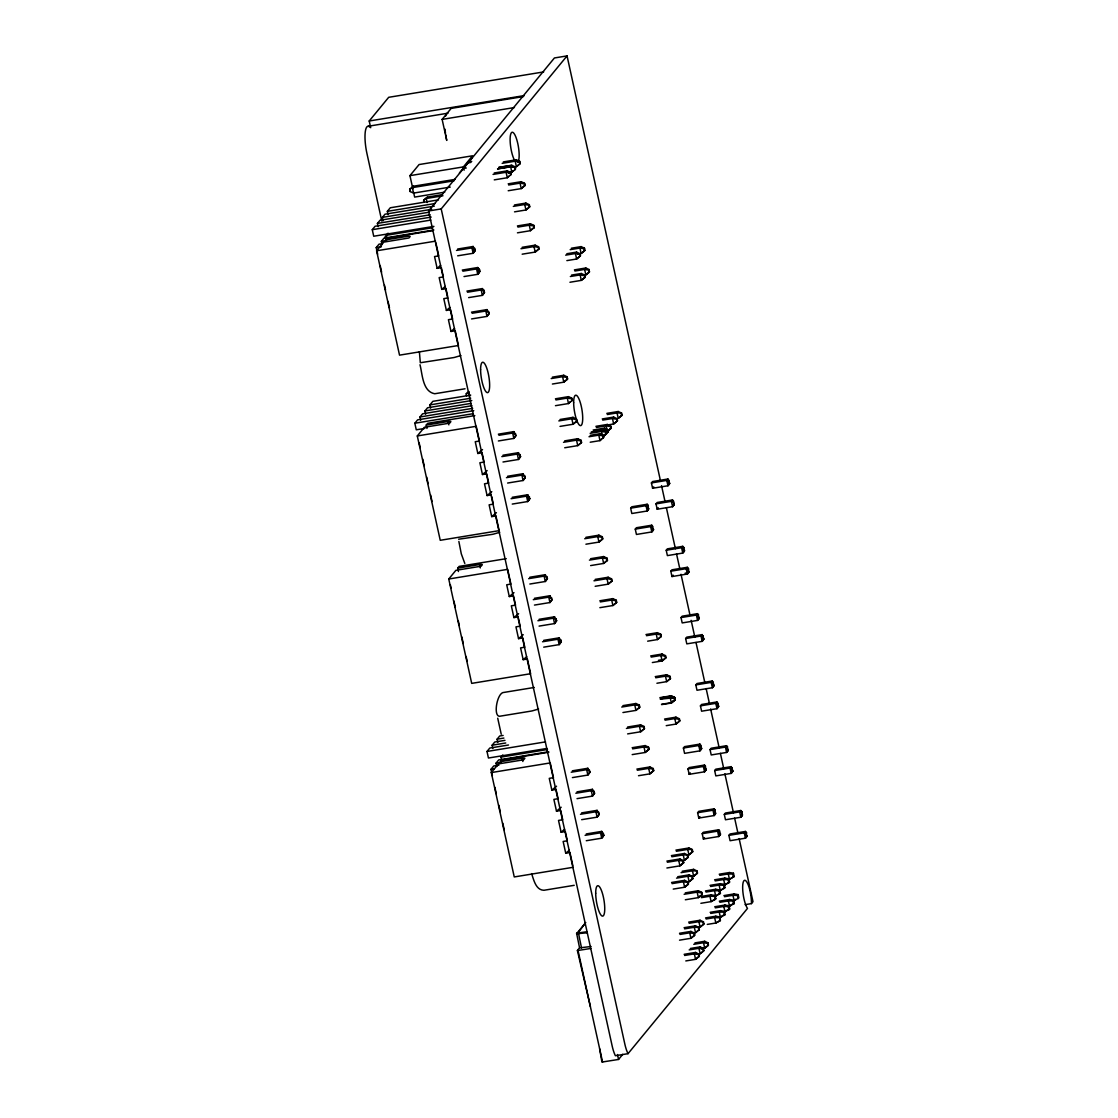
<?xml version="1.0" encoding="UTF-8"?>
<svg xmlns="http://www.w3.org/2000/svg" width="1118" height="1118" viewBox="0 0 1118 1118"><rect width="100%" height="100%" fill="white"/><g stroke="black" fill="none" stroke-linecap="round" stroke-linejoin="round"><path stroke-width="1.5" d="M419.376 351.681L420.326 362.735L453.377 357.634A3.396 0.699 -12.4 0 0 455.739 357.047L460.896 355.566M585.762 922.504L576.581 933.768L586.908 932.817M577.126 933.069L586.894 931.755M590.374 1006.619L577.391 950.468L579.557 947.84L576.622 933.306M579.557 947.84L591.073 946.513M578.481 933.125L581.542 948.078M457.681 255.812L473.138 253.283L475.248 250.348L473.11 246.491L457.639 249.021M464.012 276.565L477.763 274.315L479.874 271.394L479.426 269.368L477.735 267.523L462.265 270.067M466.891 291.099L482.361 288.57L484.052 290.414L484.499 292.441L482.389 295.362L468.638 297.612M471.516 312.146L486.987 309.602L489.125 313.473L487.015 316.394L471.558 318.937M498.349 434.175L513.819 431.632L515.957 435.503L513.847 438.424L498.376 440.967M502.974 455.208L518.445 452.678L520.583 456.549L518.472 459.47L503.002 462M507.6 476.254L523.07 473.725L525.208 477.582L523.098 480.502L507.628 483.046M512.254 504.078L527.724 501.549L529.834 498.628L527.696 494.757L512.226 497.286M529.806 577.237L545.277 574.708L547.415 578.579L545.304 581.5L529.834 584.029M534.432 598.284L549.902 595.754L552.04 599.611L549.93 602.546L534.46 605.076M539.058 619.316L554.528 616.787L556.666 620.658L554.556 623.578L539.086 626.108M543.711 647.154L559.182 644.625L561.292 641.69L559.154 637.833L543.683 640.362M648.356 509.598L648.258 505.434L647.182 504.26L631.796 506.775L630.65 508.173L631.824 513.511L647.21 510.996L648.356 509.598L647.182 504.26L646.036 505.657L630.65 508.173M669.109 484.36L669.724 483.395L667.935 479.007L652.563 481.537L651.417 482.92L652.591 488.273L667.963 485.757L669.109 484.36L667.935 479.007L666.789 480.405L651.417 482.92M653.569 529.583L652.954 530.547L651.78 525.208L636.408 527.724L635.262 529.121L636.435 534.46L651.808 531.944L653.569 529.583L651.78 525.208L650.634 526.606L635.262 529.121M673.721 505.308L674.322 504.344L672.547 499.956L657.16 502.485L656.014 503.883L657.188 509.221L672.575 506.706L674.322 504.344M684.523 550.713L683.923 551.691L682.749 546.339L667.362 548.854L666.216 550.252L667.39 555.604L682.777 553.075L684.523 550.713L683.825 547.513L682.749 546.339L681.603 547.736L666.216 550.252M688.52 572.64L688.422 568.461L687.346 567.287L671.96 569.803L670.814 571.2L671.988 576.553L687.374 574.023L688.52 572.64L685.11 573.199M572.374 770.805L587.83 768.276L589.969 772.147L587.858 775.067L572.402 777.597M698.722 619.009L699.323 618.044L697.548 613.67L682.162 616.186L681.016 617.583L682.19 622.922L697.576 620.406L698.722 619.009L697.548 613.67L696.402 615.068L681.016 617.583M577 791.851L592.456 789.308L594.594 793.179L592.484 796.1L577.028 798.643M703.334 639.957L702.146 634.619L701 636.016L702.188 641.355L703.935 638.993L702.146 634.619L686.773 637.134L685.627 638.532L686.801 643.87L702.188 641.355L703.935 638.993M581.626 812.884L597.082 810.354L599.22 814.225L597.11 817.146L581.653 819.676M586.279 840.722L601.736 838.179L603.846 835.258L601.708 831.401L586.251 833.93M713.522 686.34L714.122 685.376L712.348 680.988L696.961 683.517L695.815 684.915L696.989 690.253L712.376 687.738L713.522 686.34L712.641 682.329M718.734 706.324L718.133 707.289L716.959 701.95L701.573 704.466L700.427 705.863L701.601 711.202L716.987 708.686L718.734 706.324L716.959 701.95L715.813 703.334L700.427 705.863M701.084 749.451L699.91 744.113L698.764 745.51L699.938 750.849L701.699 748.487L699.91 744.113L684.537 746.628L683.391 748.026L684.565 753.364L699.938 750.849L701.699 748.487M706.296 769.436L704.55 771.797L689.163 774.313L687.989 768.974L689.135 767.577L704.522 765.061L706.296 769.436L704.55 771.797L703.376 766.459L704.522 765.061L705.612 770.274M727.748 751.044L726.574 745.692L725.428 747.09L726.602 752.442L728.349 750.08L726.574 745.692L711.188 748.221L710.042 749.605L711.216 754.957L726.602 752.442L728.349 750.08M732.36 771.993L731.186 766.641L730.04 768.038L731.214 773.39L732.961 771.029L731.186 766.641L715.8 769.17L714.654 770.554L715.827 775.906L731.214 773.39L732.961 771.029M715.31 814.156L715.213 809.991L714.136 808.817L698.764 811.333L697.604 812.73L698.792 818.069L714.164 815.553L715.925 813.191M719.922 835.104L720.523 834.14L718.748 829.766L703.362 832.281L702.216 833.679L703.39 839.017L718.776 836.502L719.922 835.104L718.748 829.766L717.602 831.163L702.216 833.679M742.003 815.847L741.891 811.668L740.829 810.494L725.442 813.024L724.296 814.407L725.47 819.76L740.857 817.244L742.604 814.882M746.6 836.795L746.503 832.617L745.426 831.443L730.04 833.972L728.894 835.37L730.068 840.708L745.454 838.193L746.6 836.795L745.426 831.443L744.281 832.84L728.894 835.37M475.248 250.348L473.138 253.283L471.95 247.889L473.11 246.491L474.298 251.871M479.874 271.394L477.763 274.315L476.575 268.935L477.735 267.523M484.499 292.441L482.389 295.362L481.201 289.967L482.361 288.57M489.125 313.473L487.015 316.394L485.827 311.014L486.987 309.602M515.957 435.503L513.847 438.424L512.659 433.043L513.819 431.632M520.583 456.549L518.472 459.47L517.285 454.09L518.445 452.678M525.208 477.582L523.098 480.502L521.91 475.122L523.07 473.725M529.834 498.628L527.724 501.549L526.536 496.168L527.696 494.757L528.884 500.137M547.415 578.579L545.304 581.5L544.117 576.119L545.277 574.708M552.04 599.611L549.93 602.546L548.742 597.152L549.902 595.754M556.666 620.658L554.556 623.578L553.368 618.198L554.528 616.787M561.292 641.69L559.182 644.625L557.994 639.23L559.154 637.833L560.328 643.213M652.884 530.421L651.808 531.944L650.634 526.606L652.171 527.221L652.856 526.382M683.839 551.551L682.777 553.075L681.603 547.736L683.126 548.351L683.825 547.513M689.135 571.661L687.374 574.023L686.2 568.685L687.346 567.287M589.969 772.147L587.858 775.067L586.67 769.673L587.83 768.276M594.594 793.179L592.484 796.1L591.296 790.719L592.456 789.308M599.22 814.225L597.11 817.146L595.922 811.766L597.082 810.354M603.846 835.258L601.736 838.179L600.548 832.798L601.708 831.401L602.895 836.781M718.049 707.163L716.987 708.686L715.813 703.334L717.337 703.949L718.035 703.11M370.687 127.718L369.206 120.996L388.687 97.308L543.683 71.915M445.705 134.789A22.011 5.464 80.7 0 0 446.753 140.421L442.127 119.388L451.155 108.404L523.476 96.553M409.943 175.652L419.068 164.556L472.537 155.793L463.397 166.903L409.943 175.652L412.849 188.844M433.924 226.381L373.719 236.233L372.28 229.679L375.061 226.283L431.185 217.088M378.136 226.702L377.409 223.418L380.036 220.246L429.34 212.168M383.097 220.665L382.384 217.381L384.997 214.209L434.315 206.131M388.058 214.628L387.345 211.344L390.294 207.766L438.466 199.87M450.261 187.083L413.534 193.093L410.152 191.527L409.691 189.417L413.506 186.203L455.236 179.369M413.506 186.203L409.691 189.417M410.152 191.527L410.138 188.872M377.66 254.163L376.221 247.595L379.002 244.199L382.454 243.64M382.076 244.632L381.35 241.348L383.977 238.162L433.854 230.001M387.038 238.595L386.325 235.311L388.058 233.187M447.997 297.947L443.79 298.646L446.389 310.427L450.596 309.728L452.622 318.993L448.416 319.678L451.015 331.459L455.222 330.774L458.45 345.504L399.531 355.147L376.584 250.795L383.712 242.131L408.964 237.98L410.054 236.667A3.522 0.727 -12.4 0 0 407.413 236.345L385.528 239.923L386.968 238.176L432.428 230.727M424.099 202.4L423.638 200.29L427.439 197.075L442.476 194.602M427.439 197.075L423.638 200.29M459.414 172.983L463.09 168.525L466.29 167.993M463.928 167.504L467.673 162.948L470.874 162.417M472.187 157.456L468.512 161.914L471.726 161.397M745.119 904.644L751.436 903.61A14.967 3.717 80.7 0 0 747.117 882.521A14.967 3.717 80.7 0 0 742.659 887.958A14.967 3.717 80.7 0 0 747.481 908.417L628.023 1053.673L615.403 1055.741A17.608 4.374 80.7 0 1 612.147 1045.903L428.585 210.981L554.416 57.968L567.05 55.9L660.403 480.502M428.585 210.981L441.205 208.912L567.05 55.9M494.268 179.872L507.292 177.734L511.094 174.52L510.633 172.41L507.265 170.844L506.091 172.27L493.052 174.408M497.566 168.916L510.605 166.778L511.848 165.268L498.824 167.393M513.134 167.211L516.39 166.68L519.744 163.997L519.73 161.341L516.362 159.776L515.188 161.202L502.164 163.34M510.646 175.065L510.633 172.41M514.699 167.476L515.216 166.834L511.778 165.352L498.74 167.49M519.744 163.997L519.73 161.341M508.466 176.309L507.292 177.734L506.091 172.27L510.185 172.955M508.55 172.787L511.806 172.256L513.05 170.733M508.201 190.745L521.24 188.607L525.041 185.378L524.58 183.282L521.212 181.703L520.038 183.142L508.634 185.001M524.594 185.937L524.58 183.282M474.815 250.879L474.801 248.336M514.532 211.847L525.935 209.988L529.75 206.76L529.289 204.65L525.907 203.085L524.733 204.51L513.33 206.383M529.289 207.305L529.289 204.65M479.44 271.926L479.426 269.368M517.452 232.823L530.491 230.685L534.292 227.457L533.831 225.361L530.463 223.796L529.289 225.221L517.886 227.08M533.845 228.016L533.831 225.361M484.066 292.958L484.052 290.414M522.162 254.191L535.187 252.067L539.002 248.839L538.541 246.743L535.159 245.163L533.985 246.589L520.96 248.727M538.541 249.384L538.541 246.743M488.692 314.004L488.678 311.461M424.882 428.39L416.273 429.801L414.834 423.233L417.629 419.851L473.739 410.655M420.689 420.27L419.977 416.986L422.59 413.814L471.908 405.722M425.651 414.233L424.938 410.949L427.551 407.777L471.768 400.524M430.626 408.196L429.899 404.912L432.848 401.334L470.706 395.129M491.641 496.42L493.331 504.134L489.125 504.833L491.71 516.614L495.931 515.915L499.159 530.645L440.24 540.301L417.293 435.95L424.421 427.272L449.674 423.135L450.764 421.821A3.522 0.727 -12.4 0 0 448.122 421.5L426.224 425.078L426.964 428.446M426.224 425.078L427.677 423.317L474.815 415.603M566.868 260.606L576.636 259.013L580.452 255.784L579.976 253.688L576.609 252.109L575.435 253.534L565.666 255.142M577.894 254.052L581.15 253.52L584.504 250.851L584.49 248.196L581.122 246.617L579.949 248.056L570.18 249.649M579.99 256.329L579.976 253.688M584.504 250.851L584.49 248.196M466.653 395.968L466.192 393.857L468.889 391.524M569.942 282.253L581.332 280.38L585.147 277.166L584.686 275.056L581.304 273.491L580.13 274.916L570.362 276.509M582.59 275.433L585.846 274.902L589.214 272.219L589.2 269.564L585.818 267.999L584.644 269.424L574.876 271.031M584.7 277.711L584.686 275.056M589.214 272.219L589.2 269.564M515.524 436.034L515.51 433.491M552.39 384.033L563.793 382.174L567.609 378.946L567.147 376.85L563.765 375.271L562.592 376.696L551.188 378.569M567.147 379.505L567.147 376.85M520.149 457.066L520.136 454.523M555.464 405.68L568.489 403.542L572.304 400.328L571.843 398.218L568.461 396.652L567.287 398.078L555.898 399.951M571.857 400.873L571.843 398.218M569.663 402.117L568.489 403.542L567.287 398.078L571.396 398.777M524.775 478.113L524.761 475.569M560.02 426.391L573.045 424.253L576.86 421.025L576.399 418.929L573.017 417.349L571.843 418.775L558.818 420.913M576.399 421.584L576.399 418.929M518.472 618.45L520.163 626.164L515.957 626.863L518.542 638.644L522.763 637.959L524.789 647.21L520.583 647.895L523.168 659.676L527.389 658.991L530.617 673.721L471.698 683.377L448.751 579.012L455.878 570.348L481.131 566.211L482.221 564.883A3.522 0.727 -12.4 0 0 479.566 564.562L457.681 568.154L458.422 571.522M457.681 568.154L459.135 566.393L506.272 558.665M529.401 499.145L529.387 496.602M564.716 447.759L577.74 445.635L581.556 442.407L581.094 440.296L577.713 438.731L576.539 440.157L563.514 442.295M581.108 442.952L581.094 440.296M602.756 436.928L606.557 433.7L606.096 431.59L602.728 430.025L601.554 431.45L590.15 433.323M611.155 428.124L607.34 431.352L611.155 428.124L610.694 426.014L607.312 424.449L606.138 425.874L596.369 427.481M590.22 442.211L599.989 440.618L603.804 437.39L603.343 435.293L599.961 433.714L598.787 435.14L589.018 436.747M593.602 431.171L603.371 429.564L604.545 428.138L607.926 429.717L608.388 431.814L604.572 435.042L605.746 433.616M605.537 425.315L613.67 423.974L617.485 420.759L617.024 418.649L613.642 417.084L612.468 418.509L602.7 420.102M621.608 413.073L617.052 412.933L618.254 418.398L622.069 415.183L621.608 413.073L618.226 411.508L617.052 412.933L607.284 414.526M606.11 434.245L606.096 431.59M610.694 428.669L610.694 426.014M603.343 437.949L603.343 435.293M607.94 432.373L607.926 429.717M617.038 421.304L617.024 418.649M601.163 439.192L599.989 440.618L598.787 435.14L602.881 435.838M618.254 418.398L622.069 415.183M546.981 579.096L546.968 576.553M585.916 544.214L598.955 542.076L602.756 538.848L602.295 536.752L598.927 535.173L597.753 536.598L584.714 538.736M551.607 600.142L551.593 597.599M602.309 539.407L602.295 536.752M652.591 488.273L653.737 486.875M590.625 565.582L603.65 563.444L607.465 560.23L607.004 558.12L603.622 556.554L602.448 557.98L589.424 560.118M648.258 505.434L647.56 506.272L646.036 505.657L647.21 510.996L648.957 508.634M669.011 480.181L668.326 481.019L666.789 480.405L667.963 485.757L669.724 483.395M556.233 621.175L556.219 618.631M607.004 560.775L607.004 558.12M657.188 509.221L658.334 507.824M595.167 586.293L608.206 584.155L612.007 580.927L611.546 578.831L608.178 577.251L607.004 578.677L593.965 580.815M672.547 499.956L671.401 501.353L656.014 503.883M672.938 501.968L671.401 501.353L672.575 506.706L673.637 505.182L673.623 501.13M560.859 642.221L560.845 639.678M611.56 581.486L611.546 578.831M546.926 748.445L488.44 758.018L487.001 751.464L489.782 748.068L508.494 745.007M492.856 748.487L492.13 745.217L494.757 742.031L504.959 740.354M497.817 742.45L497.105 739.18L499.718 735.993L503.114 735.434M599.877 607.661L612.902 605.537L616.717 602.309L616.256 600.198L612.874 598.633L611.7 600.059L600.296 601.931M616.256 602.854L616.256 600.198M492.381 775.948L490.942 769.38L493.723 765.984L498.894 765.145M496.797 766.417L496.071 763.133L498.698 759.947L548.575 751.785M501.758 760.38L501.046 757.096L502.793 754.971M573.185 867.288L514.252 876.945L491.305 772.58L498.432 763.915L523.699 759.779L524.775 758.451A3.522 0.727 -12.4 0 0 522.134 758.13L500.249 761.721L501.689 759.96L548.826 752.232M671.988 576.553L673.148 575.155M688.436 572.5L688.422 568.461M647.657 641.173L657.426 639.566L661.241 636.352L660.78 634.241L657.398 632.676L656.224 634.102L646.456 635.695M660.78 636.897L660.78 634.241M652.353 662.541L662.122 660.948L665.937 657.719L665.476 655.623L662.094 654.044L660.92 655.469L651.151 657.077M698.624 614.844L697.939 615.683L696.402 615.068L697.576 620.406L699.323 618.044M665.49 658.264L665.476 655.623M665.937 657.719L662.122 660.948L660.92 655.469L665.028 656.168M622.936 712.529L635.96 710.391L639.762 707.163L639.3 705.067L635.932 703.501L634.758 704.927L621.72 707.051M639.314 707.722L639.3 705.067M656.909 683.252L666.677 681.645L670.493 678.43L670.031 676.32L666.649 674.755L665.476 676.18L655.707 677.774M589.535 772.664L589.521 770.12M670.031 678.975L670.031 676.32M703.222 635.793L702.537 636.631L701 636.016L685.627 638.532M627.631 733.897L640.656 731.773L644.471 728.545L644.01 726.448L640.628 724.869L639.454 726.295L626.429 728.433M644.01 729.09L644.01 726.448M661.604 704.62L671.373 703.026L675.188 699.798L674.657 697.366L671.275 695.787L670.101 697.213L660.333 698.82M594.161 793.71L594.147 791.167M674.741 700.357L674.657 697.366M671.303 702.691L675.118 699.463L671.303 702.691L661.535 704.284M632.187 754.608L645.212 752.47L649.013 749.256L648.552 747.145L645.184 745.58L644.01 747.006L632.606 748.864M648.566 749.801L648.552 747.145M666.23 725.666L675.999 724.059L679.814 720.844L679.353 718.734L675.971 717.169L674.797 718.595L665.028 720.188M598.787 814.742L598.773 812.199M679.367 721.389L679.353 718.734M712.348 680.988L711.202 682.385L695.815 684.915M713.424 682.162L712.739 683L711.202 682.385L712.376 687.738L714.122 685.376M638.504 775.71L649.907 773.852L653.723 770.623L653.261 768.527L649.879 766.948L648.706 768.373L637.302 770.246M653.261 771.168L653.261 768.527M603.413 835.789L603.399 833.245M700.986 745.287L700.301 746.125L698.764 745.51L683.391 748.026M689.163 774.313L690.309 772.929M705.598 766.235L704.913 767.074L703.376 766.459L687.989 768.974M727.65 746.866L726.966 747.704L725.428 747.09L710.042 749.605M585.035 923.566L576.86 934.299M732.262 767.814L731.563 768.653L730.04 768.038L714.654 770.554M698.792 818.069L699.938 816.685M714.136 808.817L712.991 810.215L697.604 812.73M714.528 810.83L712.991 810.215L714.164 815.553L715.227 814.03L715.213 809.991M666.901 867.987L679.926 865.849L683.741 862.635L683.28 860.525L679.898 858.959L678.724 860.385L667.334 862.244M687.794 855.032L683.238 854.893L684.44 860.357L688.255 857.143L687.794 855.032L684.412 853.467L683.238 854.893L671.848 856.765M692.308 849.554L687.752 849.4L688.954 854.879L692.769 851.65L692.308 849.554L688.926 847.975L687.752 849.4L676.348 851.273M683.294 863.18L683.28 860.525M684.44 860.357L688.255 857.143M688.954 854.879L692.769 851.65M703.39 839.017L704.536 837.634M719.824 830.94L719.14 831.778L717.602 831.163L718.776 836.502L720.523 834.14M740.829 810.494L739.683 811.892L724.296 814.407M673.232 889.09L684.635 887.231L688.436 884.003L687.975 881.906L684.607 880.327L683.433 881.753L672.03 883.625M692.489 876.414L687.947 876.274L689.149 881.739L692.95 878.51L692.489 876.414L689.121 874.849L687.947 876.274L676.544 878.133M697.003 870.922L692.461 870.782L693.663 876.246L697.464 873.032L697.003 870.922L693.635 869.357L692.461 870.782L681.058 872.655M741.206 812.506L739.683 811.892L740.857 817.244L741.919 815.721L741.891 811.668M687.989 884.548L687.975 881.906M689.149 881.739L692.95 878.51M693.663 876.246L697.464 873.032M685.334 899.766L698.359 897.628L702.174 894.4L701.699 892.304L698.331 890.725L697.157 892.164L684.132 894.288M746.503 832.617L745.818 833.455L744.281 832.84L745.454 838.193L747.215 835.831M701.713 894.959L701.699 892.304M699.533 896.203L698.359 897.628L697.157 892.164L701.252 892.849M700.874 903.302L711.118 901.625L715.827 898.76L715.115 895.532L711.09 894.833L709.944 896.245L701.405 897.642M719.712 889.956L719.014 890.794L714.528 890.669L715.702 896.049L720.411 893.184L719.712 889.956L715.674 889.257L714.528 890.669L705.989 892.066M724.296 884.38L723.598 885.218L719.112 885.093L720.299 890.473L725.009 887.608L724.296 884.38L720.271 883.681L719.112 885.093L710.573 886.49M728.88 878.804L728.181 879.642L723.695 879.517L724.883 884.897L729.593 882.032L728.88 878.804L724.855 878.105L723.695 879.517L715.157 880.914M733.464 873.228L732.765 874.066L728.279 873.941L729.467 879.321L734.177 876.456L733.464 873.228L729.439 872.529L728.279 873.941L719.74 875.338M715.143 899.613L715.115 895.532M715.702 896.049L720.411 893.184M720.299 890.473L725.009 887.608M724.883 884.897L729.593 882.032M729.467 879.321L734.177 876.456M679.534 940.168L690.938 938.295L694.739 935.081L694.278 932.971L690.91 931.406L689.736 932.831L679.954 934.424M698.862 927.395L694.32 927.255L695.522 932.719L699.337 929.505L698.862 927.395L695.494 925.83L694.32 927.255L684.551 928.848M703.46 921.819L698.904 921.679L700.106 927.143L703.921 923.929L703.46 921.819L700.078 920.254L698.904 921.679L689.135 923.272M694.292 935.626L694.278 932.971M695.522 932.719L699.337 929.505M700.106 927.143L703.921 923.929M707.289 924.404L715.827 923.007L719.838 920.98L719.824 916.914L715.8 916.215L714.64 917.612L706.101 919.01M724.408 911.338L723.709 912.176L719.223 912.036L720.411 917.431L725.121 914.566L724.408 911.338L720.383 910.639L719.223 912.036L710.685 913.434M728.992 905.762L728.293 906.6L723.807 906.46L724.995 911.855L729.705 908.99L728.992 905.762L724.967 905.063L723.807 906.46L715.268 907.858M733.576 900.186L732.891 901.024L728.391 900.884L729.579 906.279L734.288 903.414L733.576 900.186L729.551 899.487L728.391 900.884L719.866 902.282M738.16 894.61L737.475 895.448L732.975 895.308L734.163 900.703L738.872 897.838L738.16 894.61L734.135 893.911L732.975 895.308L724.45 896.706M719.838 920.98L719.824 916.914M720.411 917.431L721.557 916.019M724.995 911.855L726.155 910.443M729.579 906.279L730.739 904.867M734.163 900.703L735.323 899.291M685.795 960.935L695.564 959.342L699.365 956.114L698.904 954.017L695.536 952.438L694.362 953.864L684.579 955.471M696.891 954.297L700.148 953.766L703.501 951.083L703.488 948.441L700.12 946.862L698.946 948.288L689.177 949.895M701.475 948.721L704.731 948.19L708.085 945.507L708.085 942.865L704.703 941.286L703.529 942.712L693.761 944.319M698.918 956.659L698.904 954.017M703.501 951.083L703.488 948.441M708.085 945.507L708.085 942.865M599.625 1048.698L601.931 1062.072L618.561 1059.445L622.768 1054.316M751.436 903.61L753.001 901.695L739.138 838.598M435.866 242.774L438.745 255.868L434.539 256.553L437.138 268.348L440.646 265.385M437.138 268.348L441.344 267.649L443.371 276.915L439.164 277.599L441.764 289.38L445.271 286.432M446.389 310.427L449.897 307.464M451.015 331.459L454.523 328.51M417.293 435.95L476.226 426.293L479.454 441.023L475.248 441.708L477.833 453.489L482.529 449.562M477.833 453.489L482.054 452.804L484.08 462.055L479.874 462.754L482.459 474.535L487.155 470.594M482.459 474.535L486.679 473.836L488.706 483.102L484.499 483.787L487.085 495.567L491.78 491.641M491.71 516.614L496.406 512.673M448.751 579.012L507.67 569.355L510.912 584.085L506.706 584.784L509.291 596.565L513.987 592.624M509.291 596.565L513.511 595.866L515.538 605.131L511.331 605.816L513.917 617.597L518.612 613.67M518.542 638.644L523.238 634.703M523.168 659.676L526.69 656.727M491.305 772.58L550.238 762.923L553.466 777.653L549.259 778.352L551.859 790.133L556.54 786.192M556.401 790.985L558.092 798.699L553.885 799.384L556.485 811.165L561.166 807.238M556.485 811.165L560.691 810.48L562.717 819.732L558.511 820.43L561.11 832.211L564.632 829.263M561.11 832.211L565.317 831.512L567.343 840.778L563.137 841.463L565.736 853.244L569.258 850.295M508.62 172.689L511.876 172.158L515.23 169.489M520.205 163.452L516.39 166.68L515.188 161.202L519.283 161.9M525.041 185.378L521.24 188.607L520.038 183.142L524.132 183.827M529.75 206.76L525.935 209.988L524.733 204.51L528.828 205.209M531.665 229.26L534.292 227.457M539.002 248.839L535.187 252.067L533.985 246.589L538.079 247.288M584.966 250.292L581.15 253.52L579.949 248.056L584.043 248.741M580.452 255.784L576.636 259.013L575.435 253.534L579.529 254.233M589.661 271.674L585.846 274.902L584.644 269.424L588.739 270.123M585.147 277.166L581.332 280.38L580.13 274.916L584.239 275.601M466.192 393.857L468.833 392.069L469.728 396.163M567.609 378.946L563.793 382.174L562.592 376.696L566.686 377.395M576.86 421.025L573.045 424.253L571.843 418.775L575.938 419.474M581.556 442.407L577.74 445.635L576.539 440.157L580.647 440.855M617.485 420.759L613.67 423.974L612.468 418.509L616.577 419.194M603.93 435.489L606.557 433.7M602.756 538.848L598.955 542.076L597.753 536.598L601.847 537.297M607.465 560.23L603.65 563.444L602.448 557.98L606.543 558.679M612.007 580.927L608.206 584.155L607.004 578.677L611.099 579.376M616.717 602.309L612.902 605.537L611.7 600.059L615.794 600.757M661.241 636.352L657.426 639.566L656.224 634.102L660.319 634.786M670.493 678.43L666.677 681.645L665.476 676.18L669.57 676.865M639.762 707.163L635.96 710.391L634.758 704.927L638.853 705.612M675.188 699.798L671.373 703.026L670.101 697.213L674.196 697.911M644.471 728.545L640.656 731.773L639.454 726.295L643.549 726.993M679.814 720.844L675.999 724.059L674.797 718.595L678.905 719.279M649.013 749.256L645.212 752.47L644.01 747.006L648.105 747.69M653.723 770.623L649.907 773.852L648.706 768.373L652.8 769.072M683.741 862.635L679.926 865.849L678.724 860.385L682.832 861.07M688.436 884.003L684.635 887.231L683.433 881.753L687.528 882.451M694.739 935.081L690.938 938.295L689.736 932.831L693.831 933.516M708.546 944.962L704.731 948.19L703.529 942.712L707.624 943.41M703.963 950.538L700.148 953.766L698.946 948.288L703.04 948.986M699.365 956.114L695.564 959.342L694.362 953.864L698.457 954.562M715.827 898.76L711.118 901.625L709.944 896.245L714.43 896.37M731.913 904.378L734.288 903.414M727.329 909.954L729.705 908.99M722.745 915.53L725.121 914.566M720.537 920.142L715.827 923.007L714.64 917.612L719.126 917.752M499.76 532.308L494.589 533.789A3.396 0.699 -12.4 0 1 492.227 534.376L458.632 539.211M538.61 709.036L533.454 710.517A3.396 0.699 -12.4 0 1 531.092 711.104L500.78 716.065C492.451 718.902 496.783 692.266 503.925 692.419L534.236 687.458M369.206 120.996L524.216 95.603M368.157 126.264L447.969 113.197A22.011 5.464 80.7 0 0 445.621 116.034M442.127 119.388L514.448 107.538M503.338 161.914L516.362 159.776M497.65 168.832L510.674 166.694L511.806 172.256M494.226 172.969L507.265 170.844M454.062 180.795L412.332 187.628L413.534 193.093M444.726 192.17L414.652 197.089L413.562 192.142M508.173 183.841L521.212 181.703M442.966 195.762L426.265 198.501L427.174 202.596M387.345 211.344L434.958 203.546M382.384 217.381L431.688 209.304M377.409 223.418L430.123 214.796M514.504 204.957L525.907 203.085M372.28 229.679L430.779 220.092M386.325 235.311L432.764 227.709M381.35 241.348L386.521 240.51M376.221 247.595L381.378 246.757M517.424 225.92L530.463 223.796M376.584 250.795L435.517 241.139M456.493 250.432L471.95 247.889L474.367 248.867M522.134 247.302L535.159 245.163M571.354 248.224L581.122 246.617M566.84 253.716L576.609 252.109M462.838 271.185L476.575 268.935L478.993 269.899M441.764 289.38L445.97 288.696L447.661 296.41M574.414 269.871L585.818 267.999M467.464 292.231L481.201 289.967L483.619 290.946M571.536 275.084L581.304 273.491M472.089 313.264L485.827 311.014L488.245 311.978M465.06 388.784L434.748 393.746C422.534 391.538 422.492 374.306 420.005 364.748M552.362 377.143L563.765 375.271M429.899 404.912L470.706 398.232M424.938 410.949L470.846 403.43M419.977 416.986L472.69 408.349M555.436 398.791L568.461 396.652M414.834 423.233L473.333 413.66M559.992 419.488L573.017 417.349M606.836 413.367L618.226 411.508M498.921 435.293L512.659 433.043L515.077 434.008M602.239 418.943L613.642 417.084M595.908 426.321L607.312 424.449M593.141 430.011L604.545 428.138M591.324 431.897L602.728 430.025M590.192 435.321L599.961 433.714M564.688 440.869L577.713 438.731M501.828 456.619L517.285 454.09L519.702 455.054M506.454 477.652L521.91 475.122L524.328 476.086M487.085 495.567L491.305 494.883M511.08 498.698L526.536 496.168L528.954 497.133M585.888 537.311L598.927 535.173M590.597 558.693L603.622 556.554M528.66 578.649L544.117 576.119L546.534 577.084M595.139 579.39L608.178 577.251M670.814 571.2L686.2 568.685L687.738 569.3M533.286 599.681L548.742 597.152L551.16 598.116M599.849 600.771L612.874 598.633M513.917 617.597L518.137 616.912M537.912 620.728L553.368 618.198L555.786 619.162M542.537 641.76L557.994 639.23L560.411 640.195M645.994 634.535L657.398 632.676M650.69 655.917L662.094 654.044M658.418 660.319L663.295 659.522M655.246 676.614L666.649 674.755M659.872 697.66L671.275 695.787M661.576 697.73L671.345 696.123L674.727 697.702L660.403 699.155M622.894 705.626L635.932 703.501M497.105 739.18L503.897 738.062M492.13 745.217L505.741 742.981M664.581 719.028L675.971 717.169M627.603 727.007L640.628 724.869M487.001 751.464L545.5 741.877M501.046 757.096L547.485 749.493M496.071 763.133L501.241 762.294M490.942 769.38L494.38 768.821M632.145 747.704L645.184 745.58M571.214 772.217L586.67 769.673L589.088 770.651M636.855 769.086L649.879 766.948M551.859 790.133L556.065 789.434M575.84 793.249L591.296 790.719L593.714 791.684M580.466 814.295L595.922 811.766L598.34 812.73M585.091 835.328L600.548 832.798L602.965 833.762M565.736 853.244L569.942 852.559L572.821 865.653M675.901 850.113L688.926 847.975M671.387 855.605L684.412 853.467M666.873 861.084L679.898 858.959M574.219 885.316L543.921 890.277C535.746 890.096 533.747 879.712 531.609 873.619M682.232 871.215L693.635 869.357M677.718 876.708L689.121 874.849M719.195 874.206L729.439 872.529M671.569 882.465L684.607 880.327M714.612 879.782L724.855 878.105M710.028 885.358L720.271 883.681M685.306 892.863L698.331 890.725M705.444 890.934L715.674 889.257M700.846 896.51L711.09 894.833M723.891 895.588L734.135 893.911M719.307 901.164L729.551 899.487M714.723 906.74L724.967 905.063M710.14 912.316L720.383 910.639M705.556 917.892L715.8 916.215M688.674 922.112L700.078 920.254M684.09 927.688L695.494 925.83M679.506 933.264L690.91 931.406M577.405 950.566L590.849 948.455M694.935 942.893L704.703 941.286M690.351 948.469L700.12 946.862M684.132 954.311L695.536 952.438M510.605 166.778L514.769 167.379L515.16 169.573L515.216 166.834M533.384 225.906L529.289 225.221L530.491 230.685M610.232 426.573L606.138 425.874L607.032 429.983M603.371 429.564L607.465 430.262M605.649 432.149L601.554 431.45L602.448 435.559M464.809 563.458L461.287 553.815L458.869 541.475M501.241 734.219L497.72 718.217M661.521 485.617L664.903 500.962M666.398 507.782L675.398 548.714M676.516 553.829L679.898 569.174M681.016 574.289L690.016 615.221M691.148 620.336L694.893 637.386M696.011 642.501L704.633 681.728M706.143 688.548L709.511 703.893M710.643 709.008L719.265 748.221M720.383 753.336L723.765 768.695M724.883 773.81L733.506 813.024M734.638 818.138L738.006 833.483M732.765 874.066L733.478 877.309M737.475 895.448L738.187 898.676M728.181 879.642L728.894 882.885M732.891 901.024L733.59 904.252M621.161 413.618L621.622 415.728M723.598 885.218L724.31 888.461M728.293 906.6L729.006 909.828M719.014 890.794L719.726 894.037M723.709 912.176L724.422 915.404M691.86 850.099L692.321 852.195M696.556 871.467L697.017 873.577M702.998 922.364L703.46 924.474M687.346 855.591L687.808 857.688M692.042 876.959L692.503 879.069M698.415 927.94L698.876 930.05M515.146 166.917L515.608 169.028M463.397 166.903L464.124 170.202M478.029 268.879L478.923 272.918M441.205 208.912L624.78 1043.835A17.608 4.374 80.7 0 0 628.023 1053.673M617.485 1054.54L618.561 1059.445M578.048 950.552L602.574 1062.058M448.122 421.5L448.863 424.854M479.566 564.562L480.307 567.93M522.134 758.13L522.875 761.498M381.811 221.098L366.942 153.501A22.011 5.464 80.7 0 1 369.709 127.047M380.162 265.525L381.601 272.093M384.452 285.09L385.542 290.009M388.044 301.371L389.483 307.939M419.138 442.812L420.214 447.731M422.716 459.093L424.155 465.661M426.657 477.023L428.096 483.577M430.598 494.939L432.037 501.507M450.344 584.784L451.071 588.068M453.936 601.065L455.375 607.633M458.226 620.63L459.316 625.563M461.818 636.925L463.257 643.479M466.108 656.49L467.198 661.409M494.883 787.31L496.322 793.878M498.824 805.24L500.263 811.808M502.765 823.169L504.204 829.724M445.509 133.377A22.011 5.464 80.7 0 1 445.048 129.171M385.794 239.014A22.011 5.464 80.7 0 1 385.151 236.303M514.699 160.559A15.414 3.829 80.7 0 1 510.255 136.606A15.414 3.829 80.7 0 1 516.851 139.918A15.414 3.829 80.7 0 1 517.872 162.166M595.698 893.212A15.414 3.829 80.7 0 0 602.532 916.131A15.414 3.829 80.7 0 0 602.434 893.38A15.414 3.829 80.7 0 0 595.698 893.212M573.66 402.718A15.414 3.829 80.7 0 0 580.494 425.637A15.414 3.829 80.7 0 0 580.396 402.885A15.414 3.829 80.7 0 0 573.66 402.718M480.6 369.737A15.414 3.829 80.7 0 0 487.434 392.656A15.414 3.829 80.7 0 0 487.336 369.918A15.414 3.829 80.7 0 0 480.6 369.737"/></g></svg>
